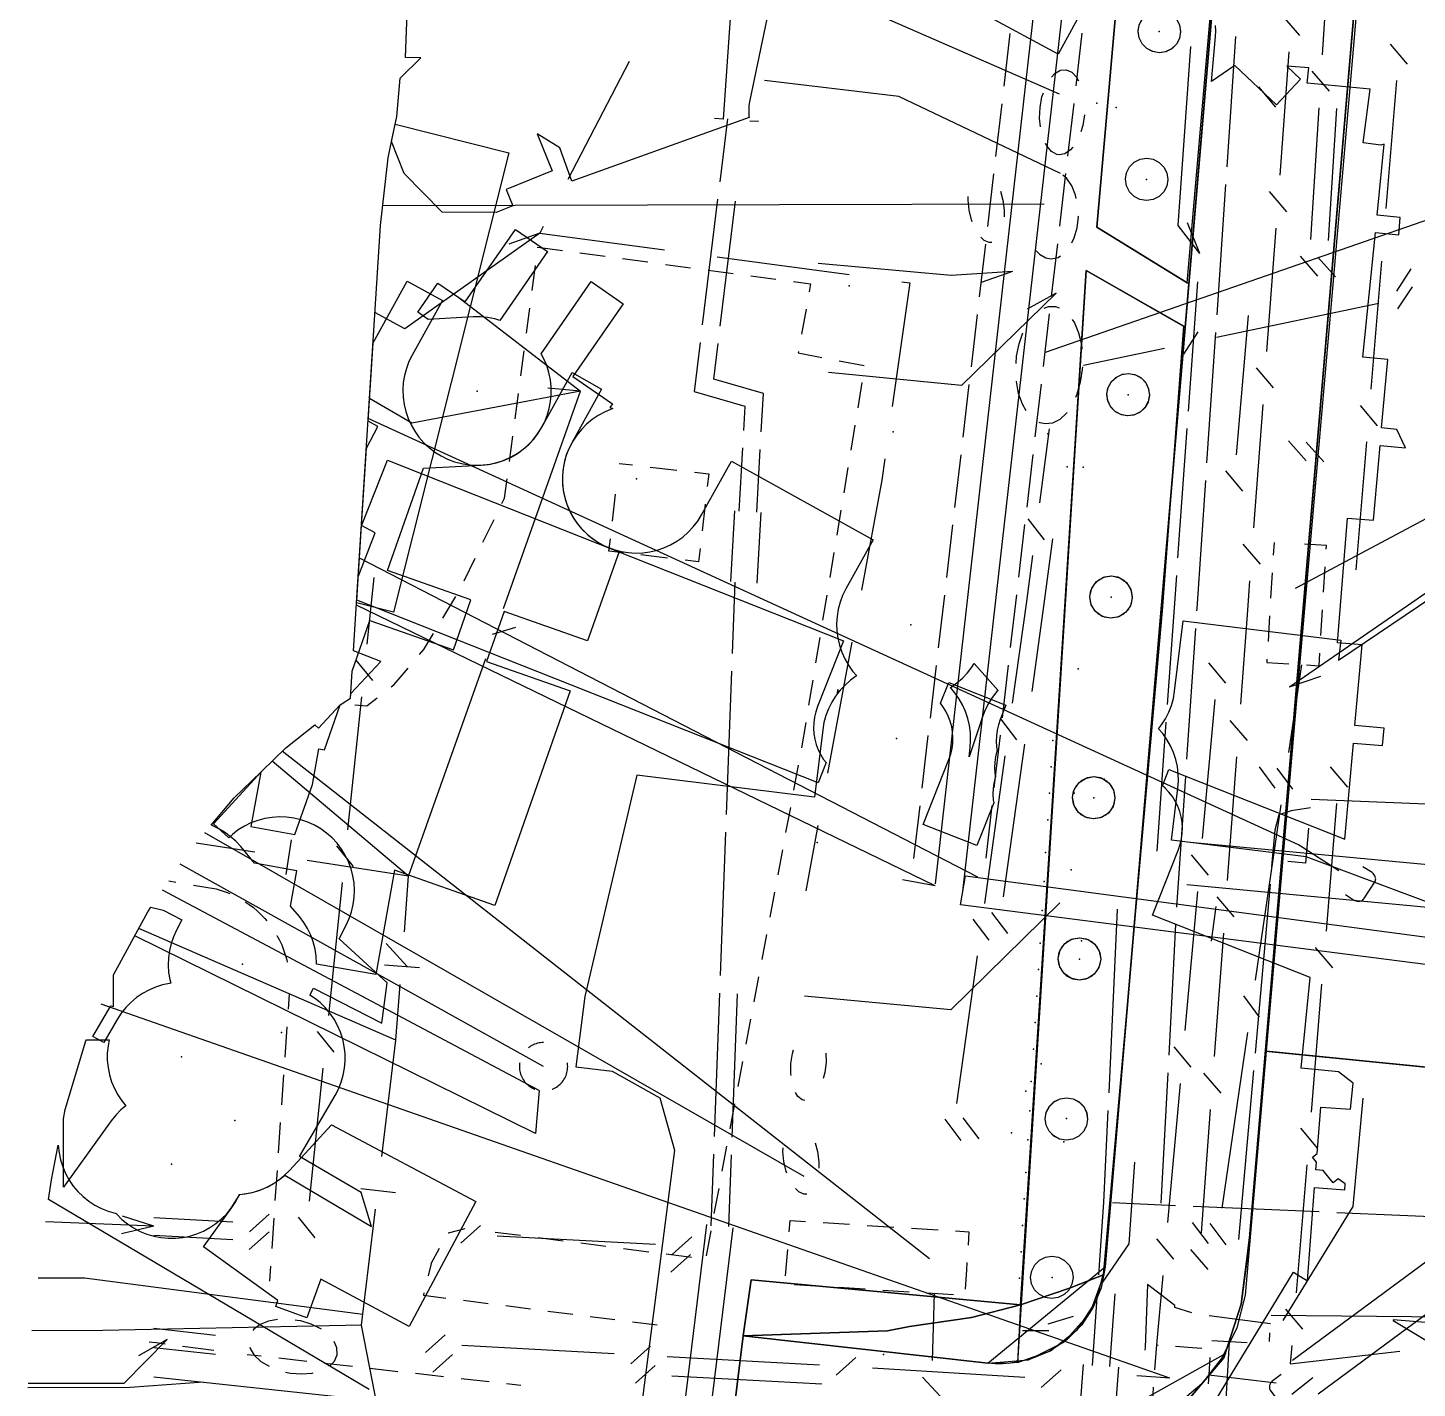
# Model space of a CAD drawing. Header units: metres. Extents: x 4550 to 4731, y 10605 to 11772.
# Drawn here: x 4593.95 to 4633.25, y 10929.02 to 10967.51 of the extents above; entities that cross this region are included whole.
import ezdxf

# ---------------------------------------------------------------- set-up
doc = ezdxf.new("R2010")
doc.units = ezdxf.units.M
for name, color, linetype in [('BOUNDARY', 7, 'Continuous'), ('BUILDING', 7, 'Continuous'), ('CURB', 7, 'Continuous'), ('ELECTR_CABLE', 7, 'Continuous'), ('ELECTR_CABLE_COMM', 7, 'Continuous'), ('GAS', 7, 'Continuous'), ('GRASS', 7, 'Continuous'), ('GROUND', 7, 'Continuous'), ('HEAT', 7, 'Continuous'), ('LAMP', 7, 'Continuous'), ('ROAD', 7, 'Continuous'), ('SEWER', 7, 'Continuous'), ('SIDEWALK_PATH', 7, 'Continuous'), ('TREE', 7, 'Continuous'), ('WATER_PIPELINE', 7, 'Continuous')]:
    doc.layers.add(name, color=color, linetype=linetype)

msp = doc.modelspace()

# ---------------------------------------------------------------- linework, layer by layer
at = {"layer": 'BOUNDARY'}
msp.add_lwpolyline([(4616.393, 10875.447), (4618.937, 10916.02), (4617.951, 10916.137), (4618.266, 10918.779), (4618.534, 10921.033), (4621.909, 10920.612), (4622.811, 10927.836), (4615.616, 10928.243), (4613.934, 10928.43), (4614.189, 10930.497), (4614.416, 10932.082), (4622.029, 10931.377), (4623.885, 10960.647), (4626.691, 10959.044), (4626.795, 10960.263), (4624.19, 10961.873), (4627.572, 11000.331), (4611.312, 11001.653), (4609.207, 11000), (4608.158, 11000.092), (4608.741, 11006.756)], dxfattribs=at)
at = {"layer": 'BUILDING'}
msp.add_lwpolyline([(4607.558, 10963.973), (4604.298, 10950.973), (4603.248, 10951.236), (4603.925, 10961.913), (4604.14, 10963.83), (4604.341, 10964.78)], close=True, dxfattribs=at)
at = {"layer": 'CURB'}
for points in [[(4626.795, 10960.263), (4630.192, 11000.112)], [(4629.668, 10946.873), (4633.923, 10996.784)], [(4608.378, 10961.283), (4608.381, 10961.303), (4609.073, 10961.21)], [(4609.568, 10961.143), (4610.281, 10961.047)], [(4610.776, 10960.98), (4611.489, 10960.884)], [(4608.217, 10960.075), (4608.312, 10960.788)], [(4611.984, 10960.817), (4612.697, 10960.721)], [(4613.192, 10960.654), (4613.905, 10960.558)], [(4614.4, 10960.491), (4615.113, 10960.395)], [(4615.608, 10960.328), (4616.094, 10960.263), (4616.054, 10960.038)], [(4608.056, 10958.867), (4608.151, 10959.579)], [(4615.964, 10959.546), (4615.836, 10958.839)], [(4624.425, 10932.452), (4626.691, 10959.044)], [(4607.895, 10957.659), (4607.99, 10958.371)], [(4615.747, 10958.347), (4615.741, 10958.312), (4616.413, 10958.182)], [(4616.904, 10958.088), (4617.609, 10957.951)], [(4617.546, 10957.471), (4617.429, 10956.762)], [(4607.734, 10956.45), (4607.829, 10957.163)], [(4617.347, 10956.268), (4617.23, 10955.559)], [(4607.573, 10955.242), (4607.668, 10955.955)], [(4610.678, 10955.186), (4611.057, 10955.142)], [(4611.554, 10955.083), (4612.313, 10954.994)], [(4617.148, 10955.066), (4617.031, 10954.357)], [(4607.361, 10954.05), (4607.435, 10954.2), (4607.507, 10954.746)], [(4612.809, 10954.935), (4613.213, 10954.888), (4613.171, 10954.533)], [(4610.486, 10953.552), (4610.575, 10954.31)], [(4613.112, 10954.036), (4613.023, 10953.278)], [(4616.949, 10953.863), (4616.832, 10953.154)], [(4606.825, 10952.955), (4607.141, 10953.601)], [(4610.789, 10952.653), (4610.386, 10952.7), (4610.428, 10953.055)], [(4612.965, 10952.781), (4612.92, 10952.402), (4612.541, 10952.447)], [(4606.289, 10951.86), (4606.605, 10952.506)], [(4612.044, 10952.505), (4611.286, 10952.594)], [(4616.75, 10952.661), (4616.633, 10951.952)], [(4605.686, 10950.802), (4606.057, 10951.418)], [(4616.551, 10951.458), (4616.434, 10950.749)], [(4605.032, 10949.775), (4605.156, 10949.921), (4605.428, 10950.373)], [(4616.352, 10950.256), (4616.235, 10949.546)], [(4604.229, 10948.862), (4604.311, 10948.926), (4604.709, 10949.394)], [(4616.153, 10949.053), (4616.036, 10948.344)], [(4603.198, 10948.355), (4603.538, 10948.321), (4603.835, 10948.553)], [(4615.954, 10947.851), (4615.836, 10947.141)], [(4629.329, 10942.887), (4629.668, 10946.873)], [(4615.745, 10946.65), (4615.612, 10945.943)], [(4615.52, 10945.452), (4615.387, 10944.745)], [(4615.295, 10944.254), (4615.162, 10943.548)], [(4597.938, 10943.371), (4598.14, 10943.337)], [(4598.633, 10943.253), (4599.274, 10943.144)], [(4599.274, 10943.144), (4599.417, 10943.103), (4599.558, 10943.055), (4599.661, 10943.014)], [(4615.07, 10943.056), (4614.937, 10942.35)], [(4628.509, 10933.271), (4629.329, 10942.887)], [(4600.102, 10942.78), (4600.211, 10942.705), (4600.329, 10942.615), (4600.443, 10942.518), (4600.55, 10942.416), (4600.652, 10942.308), (4600.711, 10942.239)], [(4600.996, 10941.829), (4600.998, 10941.825), (4601.068, 10941.694), (4601.131, 10941.559), (4601.186, 10941.421), (4601.233, 10941.28), (4601.273, 10941.137), (4601.288, 10941.069)], [(4614.844, 10941.858), (4614.712, 10941.152)], [(4614.619, 10940.66), (4614.486, 10939.954)], [(4601.34, 10940.166), (4601.311, 10939.739)], [(4614.394, 10939.462), (4614.261, 10938.756)], [(4601.277, 10939.24), (4601.219, 10938.386)], [(4614.169, 10938.265), (4614.036, 10937.558)], [(4601.184, 10937.887), (4601.126, 10937.032)], [(4613.943, 10937.067), (4613.811, 10936.36)], [(4601.092, 10936.534), (4601.034, 10935.679)], [(4613.718, 10935.869), (4613.585, 10935.162)], [(4601, 10935.18), (4600.941, 10934.326)], [(4613.493, 10934.671), (4613.36, 10933.964)], [(4600.907, 10933.827), (4600.849, 10932.973)], [(4605.843, 10933.413), (4605.846, 10933.418), (4606.321, 10933.537)], [(4607.886, 10933.336), (4607.173, 10933.428)], [(4613.268, 10933.473), (4613.135, 10932.766)], [(4609.095, 10933.181), (4608.382, 10933.272)], [(4610.304, 10933.026), (4609.591, 10933.117)], [(4628.276, 10931.394), (4628.509, 10933.271)], [(4605.356, 10932.544), (4605.598, 10932.976)], [(4611.513, 10932.871), (4610.8, 10932.962)], [(4612.722, 10932.715), (4612.009, 10932.807)], [(4600.815, 10932.474), (4600.786, 10932.047)], [(4605.356, 10932.544), (4605.273, 10932.201)], [(4621.103, 10929.726), (4624.425, 10932.452)], [(4605.156, 10931.715), (4605.141, 10931.651), (4605.775, 10931.57)], [(4606.271, 10931.507), (4606.971, 10931.418)], [(4607.467, 10931.355), (4608.167, 10931.265)], [(4608.663, 10931.202), (4609.363, 10931.113)], [(4609.859, 10931.05), (4610.559, 10930.961)], [(4611.055, 10930.898), (4611.755, 10930.808)], [(4597.385, 10930.333), (4597.581, 10930.308), (4597.83, 10930.275)], [(4614.189, 10930.497), (4621.103, 10929.726)], [(4598.326, 10930.211), (4599.216, 10930.096)], [(4600.157, 10929.975), (4600.553, 10929.93)], [(4623.852, 10927.777), (4627.847, 10930.01)], [(4601.05, 10929.875), (4601.842, 10929.785)], [(4602.339, 10929.729), (4603.132, 10929.64)], [(4603.628, 10929.584), (4604.421, 10929.495)], [(4604.917, 10929.439), (4605.71, 10929.35)], [(4606.206, 10929.294), (4606.999, 10929.205)], [(4607.495, 10929.149), (4607.892, 10929.105)]]:
    msp.add_lwpolyline(points, dxfattribs=at)
at = {"layer": 'ELECTR_CABLE'}
for points in [[(4613.626, 10964.926), (4613.836, 10967.916)], [(4628.113, 10967.262), (4627.864, 10963.572)], [(4627.101, 10961.122), (4626.491, 10961.918), (4626.852, 10966.979)], [(4610.959, 10966.559), (4609.221, 10963.215)], [(4613.626, 10964.926), (4613.376, 10964.944)], [(4613.534, 10963.154), (4613.752, 10964.93)], [(4614.623, 10964.856), (4614.374, 10964.873)], [(4627.83, 10963.074), (4627.581, 10959.385)], [(4613.038, 10959.106), (4613.473, 10962.658)], [(4613.538, 10959.072), (4613.971, 10962.606)], [(4608.529, 10961.884), (4608.433, 10961.7), (4611.963, 10961.227)], [(4627.101, 10961.122), (4626.752, 10961.989)], [(4608.433, 10961.7), (4604.613, 10958.994), (4603.769, 10959.451)], [(4608.433, 10961.7), (4607.555, 10961.384)], [(4613.45, 10961.027), (4617.185, 10960.526)], [(4618.672, 10960.327), (4618.902, 10960.296), (4618.405, 10956.795)], [(4626.783, 10956.666), (4627.043, 10960.319)], [(4614.201, 10956.12), (4614.239, 10956.795), (4612.806, 10957.209), (4612.978, 10958.609)], [(4627.547, 10958.886), (4627.297, 10955.197)], [(4614.699, 10956.082), (4614.761, 10957.165), (4613.354, 10957.571), (4613.477, 10958.576)], [(4626.486, 10952.516), (4626.747, 10956.168)], [(4614.07, 10953.834), (4614.172, 10955.621)], [(4614.57, 10953.806), (4614.671, 10955.583)], [(4618.194, 10955.31), (4618.109, 10954.71), (4617.533, 10951.6)], [(4627.264, 10954.698), (4627.019, 10951.079), (4627.014, 10951.009)], [(4613.836, 10951.841), (4613.946, 10953.841)], [(4614.584, 10951.799), (4614.694, 10953.799)], [(4626.19, 10948.365), (4626.386, 10951.102), (4626.451, 10952.017)], [(4613.884, 10949.802), (4613.96, 10951.829)], [(4626.98, 10950.51), (4626.731, 10946.821)], [(4617.261, 10950.125), (4616.575, 10946.419)], [(4613.714, 10945.247), (4613.866, 10949.302)], [(4625.894, 10944.214), (4626.155, 10947.866)], [(4626.697, 10946.322), (4626.448, 10942.633)], [(4630.253, 10945.689), (4639.096, 10945.33), (4643.143, 10945.165)], [(4630.235, 10945.44), (4629.69, 10945.351), (4629.335, 10945.241), (4629.225, 10944.804), (4629.134, 10943.782)], [(4616.302, 10944.944), (4615.959, 10943.091)], [(4613.544, 10940.692), (4613.696, 10944.747)], [(4626.826, 10944.464), (4638.974, 10943.323), (4645.371, 10942.722)], [(4626.74, 10943.266), (4638.861, 10942.128), (4645.259, 10941.528)], [(4629.09, 10943.284), (4628.666, 10938.502)], [(4624.535, 10937.377), (4624.779, 10942.572)], [(4626.417, 10942.134), (4626.223, 10938.441)], [(4613.374, 10936.137), (4613.526, 10940.192)], [(4613.874, 10936.118), (4614.026, 10940.173)], [(4626.197, 10937.942), (4626.004, 10934.249)], [(4628.622, 10938.004), (4628.198, 10933.221)], [(4629.463, 10930.934), (4631.446, 10934.159), (4631.727, 10937.223)], [(4624.389, 10934.28), (4624.511, 10936.878)], [(4613.28, 10933.609), (4613.356, 10935.637)], [(4613.78, 10933.591), (4613.856, 10935.618)], [(4624.341, 10931.994), (4625.101, 10933.102), (4625.266, 10935.414)], [(4624.243, 10932.225), (4624.389, 10934.286)], [(4624.638, 10934.268), (4626.419, 10934.191)], [(4626.918, 10934.169), (4630.48, 10934.014)], [(4630.979, 10933.992), (4634.54, 10933.837)], [(4611.477, 10918.981), (4612.521, 10928.405), (4613.158, 10933.647)], [(4612.223, 10918.899), (4613.266, 10928.319), (4613.902, 10933.553)], [(4625.621, 10931.954), (4625.553, 10930.173), (4625.547, 10930.098)], [(4626.88, 10931.151), (4626.4, 10931.303), (4626.4, 10931.359), (4625.621, 10931.954)], [(4624.063, 10929.665), (4624.208, 10931.726)], [(4624.561, 10929.629), (4624.707, 10931.691)], [(4629.124, 10931.087), (4638.065, 10931.004), (4640.929, 10930.977)], [(4629.106, 10930.837), (4627.371, 10931.063)], [(4622.084, 10930.649), (4622.834, 10930.649)], [(4627.256, 10918.373), (4627.942, 10930.332)], [(4628.441, 10930.303), (4627.443, 10930.361)], [(4629.07, 10930.338), (4629.088, 10930.587)], [(4623.018, 10919.312), (4623.813, 10929.685)], [(4624.016, 10919.236), (4624.811, 10929.609)]]:
    msp.add_lwpolyline(points, dxfattribs=at)
for points in [[(4594.955, 10936.643), (4595.007, 10936.908), (4595.595, 10938.848), (4595.607, 10938.877), (4596.252, 10938.877), (4596.218, 10938.706), (4596.198, 10938.501), (4596.198, 10938.295), (4596.218, 10938.09), (4596.258, 10937.887), (4596.318, 10937.69), (4596.397, 10937.5), (4596.494, 10937.318), (4596.608, 10937.147), (4596.719, 10937.011), (4596.581, 10936.894), (4596.437, 10936.746), (4596.309, 10936.585), (4594.955, 10934.705)], [(4606.62, 10934.298), (4604.739, 10930.767), (4602.241, 10932.099), (4601.838, 10931.006), (4600.961, 10931.328), (4601.025, 10931.501), (4598.916, 10933.018), (4599.718, 10934.132), (4599.83, 10934.305), (4599.924, 10934.488), (4599.93, 10934.502), (4600.098, 10934.518), (4600.3, 10934.557), (4600.498, 10934.615), (4600.689, 10934.693), (4600.871, 10934.789), (4601.043, 10934.903), (4601.203, 10935.033), (4601.349, 10935.178), (4602.536, 10936.473)]]:
    msp.add_lwpolyline(points, close=True, dxfattribs=at)
at = {"layer": 'ELECTR_CABLE_COMM'}
for points in [[(4623.137, 10965.628), (4609.305, 10971.674), (4604.99, 10971.847)], [(4630.577, 10966.747), (4630.801, 10970.262), (4630.815, 10970.481)], [(4622.734, 10958.335), (4651.474, 10968.308), (4659.301, 10967.619)], [(4629.434, 10967.862), (4629.924, 10967.294)], [(4632.487, 10967.05), (4632.971, 10966.478)], [(4629.624, 10966.83), (4629.364, 10963.338)], [(4622.905, 10966.115), (4623, 10966.22), (4623.148, 10966.304), (4623.16, 10966.311), (4623.324, 10966.324), (4623.48, 10966.258), (4623.618, 10966.116), (4623.675, 10966.01)], [(4630.776, 10965.717), (4630.281, 10966.28)], [(4623.165, 10963.392), (4618.588, 10965.569), (4614.79, 10966.023)], [(4622.594, 10964.71), (4622.571, 10964.949), (4622.584, 10965.259), (4622.638, 10965.56), (4622.677, 10965.675)], [(4629.254, 10965.265), (4628.771, 10965.838)], [(4632.667, 10966.017), (4632.368, 10962.399)], [(4623.838, 10965.048), (4623.792, 10964.744), (4623.739, 10964.571)], [(4630.242, 10961.516), (4630.481, 10965.25)], [(4630.742, 10961.491), (4630.981, 10965.228)], [(4623.51, 10964.131), (4623.446, 10964.053), (4623.288, 10963.947), (4623.124, 10963.918), (4623.06, 10963.929), (4622.991, 10963.966), (4622.907, 10964.011), (4622.774, 10964.166), (4622.74, 10964.235)], [(4623.609, 10962.677), (4623.589, 10962.772), (4623.482, 10963.035), (4623.338, 10963.246), (4623.228, 10963.339)], [(4629.808, 10951.652), (4651.353, 10963.144), (4665.16, 10961.855)], [(4622.703, 10962.518), (4603.988, 10962.472)], [(4620.667, 10962.021), (4620.646, 10962.075), (4620.58, 10962.35), (4620.551, 10962.634), (4620.555, 10962.74)], [(4621.462, 10962.884), (4621.533, 10962.631), (4621.572, 10962.348), (4621.572, 10962.164)], [(4629.064, 10962.874), (4629.553, 10962.307)], [(4623.485, 10961.43), (4623.552, 10961.563), (4623.632, 10961.85), (4623.667, 10962.16), (4623.665, 10962.182)], [(4629.253, 10961.843), (4628.993, 10958.35)], [(4621.224, 10961.433), (4621.148, 10961.433), (4621.005, 10961.494), (4620.909, 10961.588)], [(4622.47, 10961.201), (4622.564, 10961.101), (4622.748, 10961), (4622.791, 10960.993)], [(4622.791, 10960.993), (4622.9, 10960.975), (4623.092, 10961.015), (4623.162, 10961.06)], [(4630.442, 10960.487), (4629.947, 10961.049)], [(4630.942, 10960.461), (4630.446, 10961.024)], [(4621.801, 10960.611), (4620.074, 10960.499), (4616.308, 10960.84)], [(4621.801, 10960.611), (4620.919, 10960.303)], [(4632.244, 10960.904), (4631.944, 10957.285)], [(4633.074, 10960.686), (4632.665, 10960.058)], [(4633.107, 10960.182), (4632.698, 10959.554)], [(4623.043, 10959.998), (4620.365, 10957.387), (4616.601, 10957.759)], [(4623.043, 10959.998), (4622.224, 10959.549)], [(4622.696, 10959.579), (4622.819, 10959.626), (4623.025, 10959.624), (4623.125, 10959.583)], [(4632.169, 10959.714), (4627.577, 10958.747)], [(4628.142, 10955.432), (4628.481, 10959.371)], [(4623.49, 10959.258), (4623.555, 10959.163), (4623.673, 10958.882), (4623.752, 10958.557), (4623.766, 10958.419)], [(4621.905, 10958.013), (4621.92, 10958.221), (4621.989, 10958.573), (4622.094, 10958.881)], [(4627.047, 10958.906), (4626.638, 10958.278)], [(4626.109, 10958.438), (4623.813, 10957.954)], [(4623.78, 10957.92), (4623.778, 10957.84), (4623.723, 10957.482), (4623.627, 10957.147), (4623.585, 10957.054)], [(4628.693, 10957.886), (4629.182, 10957.319)], [(4622.192, 10956.675), (4622.083, 10956.863), (4621.978, 10957.161), (4621.914, 10957.498), (4621.913, 10957.514)], [(4623.337, 10956.622), (4623.328, 10956.608), (4623.139, 10956.43), (4622.937, 10956.326), (4622.73, 10956.3), (4622.587, 10956.329), (4622.557, 10956.346)], [(4628.882, 10956.855), (4628.622, 10953.363)], [(4631.64, 10956.824), (4632.125, 10956.252)], [(4622.576, 10954.067), (4622.851, 10956.159)], [(4630.108, 10955.256), (4629.613, 10955.819)], [(4630.607, 10955.227), (4630.112, 10955.79)], [(4631.82, 10955.791), (4631.521, 10952.172)], [(4628.319, 10954.398), (4627.836, 10954.971)], [(4629.643, 10948.86), (4634.772, 10952.4), (4638.908, 10954.5)], [(4622.706, 10953.026), (4622.25, 10953.621)], [(4622.358, 10948.728), (4622.704, 10951.211), (4622.946, 10953.052)], [(4628.322, 10952.898), (4628.812, 10952.331)], [(4629.202, 10952.951), (4629.18, 10952.59)], [(4630.677, 10952.761), (4630.683, 10952.862), (4630.062, 10952.899)], [(4621.807, 10948.401), (4622.208, 10951.278), (4622.38, 10952.58)], [(4603.55, 10950.075), (4603.744, 10951.956)], [(4629.15, 10952.091), (4629.107, 10951.369)], [(4630.604, 10951.54), (4630.647, 10952.262)], [(4628.511, 10951.867), (4628.449, 10951.028), (4628.252, 10948.375)], [(4629.077, 10950.87), (4629.033, 10950.148)], [(4630.53, 10950.319), (4630.574, 10951.041)], [(4603.709, 10949.038), (4603.236, 10949.62)], [(4627.842, 10948.964), (4627.362, 10949.54)], [(4629.003, 10949.649), (4628.997, 10949.548), (4629.619, 10949.511)], [(4630.118, 10949.481), (4630.479, 10949.459), (4630.5, 10949.82)], [(4629.624, 10947.008), (4629.988, 10949.489)], [(4629.643, 10948.86), (4630.526, 10949.166)], [(4603.005, 10944.82), (4603.395, 10948.583)], [(4627.179, 10944.568), (4627.535, 10948.505)], [(4621.93, 10947.359), (4621.478, 10947.957)], [(4627.952, 10947.911), (4628.441, 10947.343)], [(4621.548, 10942.921), (4622.151, 10947.242)], [(4619.459, 10932.679), (4601.149, 10947.039)], [(4621.018, 10942.737), (4621.6, 10946.915)], [(4628.141, 10946.879), (4627.881, 10943.387)], [(4629.238, 10945.996), (4628.791, 10946.597)], [(4629.739, 10945.965), (4629.291, 10946.566)], [(4630.793, 10946.598), (4631.278, 10946.026)], [(4628.678, 10940.562), (4629.406, 10945.524)], [(4630.974, 10945.564), (4630.674, 10941.946)], [(4615.91, 10935.008), (4598.959, 10944.736)], [(4603.164, 10943.783), (4602.692, 10944.365)], [(4627.351, 10943.533), (4626.871, 10944.108)], [(4602.461, 10939.566), (4602.851, 10943.328)], [(4626.688, 10939.136), (4627.044, 10943.074)], [(4627.581, 10942.923), (4628.07, 10942.355)], [(4621.67, 10941.879), (4621.219, 10942.477)], [(4621.14, 10941.695), (4620.688, 10942.293)], [(4627.77, 10941.891), (4627.51, 10938.399)], [(4630.37, 10941.484), (4630.854, 10940.913)], [(4620.228, 10937.073), (4620.81, 10941.251)], [(4628.792, 10939.519), (4628.345, 10940.12)], [(4630.55, 10940.451), (4630.251, 10936.833)], [(4626.254, 10929.306), (4596.028, 10939.884)], [(4602.62, 10938.529), (4602.147, 10939.11)], [(4627.731, 10934.116), (4628.46, 10939.078)], [(4615.539, 10937.867), (4615.532, 10937.925), (4615.538, 10938.208), (4615.582, 10938.49), (4615.612, 10938.591)], [(4626.861, 10938.102), (4626.38, 10938.677)], [(4616.526, 10938.502), (4616.531, 10938.24), (4616.497, 10937.955), (4616.451, 10937.777)], [(4601.917, 10934.311), (4602.306, 10938.074)], [(4627.21, 10937.935), (4627.699, 10937.367)], [(4615.93, 10937.157), (4615.856, 10937.177), (4615.733, 10937.272), (4615.664, 10937.387)], [(4626.197, 10933.705), (4626.553, 10937.642)], [(4620.35, 10936.031), (4619.898, 10936.629)], [(4620.861, 10936.071), (4620.409, 10936.669)], [(4627.399, 10936.903), (4627.14, 10933.411)], [(4629.947, 10936.371), (4630.431, 10935.799)], [(4615.425, 10935.1), (4615.404, 10935.154), (4615.338, 10935.43), (4615.309, 10935.714), (4615.313, 10935.819)], [(4616.22, 10935.964), (4616.291, 10935.711), (4616.33, 10935.427), (4616.33, 10935.244)], [(4630.127, 10935.338), (4629.827, 10931.72)], [(4615.983, 10934.512), (4615.906, 10934.512), (4615.763, 10934.573), (4615.667, 10934.668)], [(4597.512, 10933.599), (4596.623, 10933.886)], [(4597.512, 10933.849), (4599.752, 10933.73)], [(4600.222, 10933.439), (4600.779, 10933.94)], [(4602.076, 10933.274), (4601.603, 10933.856)], [(4597.512, 10933.599), (4594.447, 10933.725)], [(4597.512, 10933.599), (4596.603, 10933.386)], [(4600.215, 10932.939), (4600.773, 10933.44)], [(4606.199, 10933.12), (4606.756, 10933.621)], [(4615.488, 10933.442), (4615.515, 10933.763), (4615.945, 10933.736)], [(4616.444, 10933.705), (4617.195, 10933.658)], [(4617.694, 10933.626), (4618.446, 10933.579)], [(4618.945, 10933.547), (4619.697, 10933.5)], [(4620.196, 10933.469), (4620.572, 10933.445)], [(4620.572, 10933.445), (4620.548, 10933.069)], [(4627.346, 10933.108), (4626.898, 10933.71)], [(4627.846, 10933.073), (4627.398, 10933.674)], [(4597.513, 10933.349), (4599.745, 10933.229)], [(4607.226, 10933.331), (4611.706, 10933.092)], [(4612.176, 10932.801), (4612.733, 10933.302)], [(4626.37, 10932.67), (4625.89, 10933.246)], [(4612.142, 10932.302), (4612.699, 10932.803)], [(4615.386, 10932.193), (4615.447, 10932.944)], [(4626.84, 10932.947), (4627.329, 10932.379)], [(4620.517, 10932.57), (4620.504, 10932.364), (4620.469, 10931.818)], [(4616.385, 10931.897), (4615.633, 10931.944)], [(4617.636, 10931.818), (4616.884, 10931.865)], [(4625.884, 10930.242), (4626.062, 10932.211)], [(4618.886, 10931.739), (4618.135, 10931.787)], [(4620.137, 10931.661), (4619.844, 10931.679), (4619.385, 10931.708)], [(4619.537, 10929.804), (4619.594, 10931.695)], [(4629.523, 10931.258), (4630.008, 10930.686)], [(4597.516, 10930.712), (4599.256, 10930.522)], [(4601.017, 10930.963), (4600.762, 10930.918), (4600.522, 10930.822), (4600.341, 10930.688), (4600.314, 10930.649)], [(4602.255, 10930.686), (4602.237, 10930.699), (4601.969, 10930.831), (4601.668, 10930.923), (4601.567, 10930.938), (4601.515, 10930.945)], [(4622.81, 10930.838), (4623.527, 10931.057)], [(4597.891, 10930.4), (4596.661, 10929.153), (4593.957, 10929.149)], [(4597.891, 10930.4), (4597.081, 10929.934)], [(4602.7, 10929.966), (4602.695, 10930.157), (4602.615, 10930.344)], [(4605.201, 10930.026), (4605.759, 10930.526)], [(4597.517, 10930.169), (4599.256, 10929.979)], [(4600.227, 10930.183), (4600.236, 10930.143), (4600.355, 10929.953), (4600.543, 10929.777), (4600.772, 10929.638)], [(4602.484, 10929.644), (4602.623, 10929.784), (4602.699, 10929.96), (4602.7, 10929.966)], [(4605.404, 10929.474), (4605.962, 10929.974)], [(4606.229, 10930.235), (4610.538, 10930)], [(4611.008, 10929.709), (4611.566, 10930.209)], [(4612.036, 10929.918), (4616.346, 10929.683)], [(4616.814, 10929.391), (4617.375, 10929.888)], [(4625.833, 10929.542), (4625.884, 10930.242), (4625.921, 10930.24)], [(4626.42, 10930.204), (4626.899, 10930.169), (4627.158, 10930.15)], [(4629.703, 10930.225), (4629.661, 10929.712), (4632.757, 10930.069)], [(4611.142, 10929.161), (4611.7, 10929.661)], [(4617.843, 10929.594), (4622.151, 10929.332)], [(4622.619, 10929.038), (4623.18, 10929.535)], [(4627.389, 10929.883), (4627.354, 10929.398), (4627.335, 10929.145)], [(4601.243, 10929.476), (4601.384, 10929.444), (4601.698, 10929.42), (4601.996, 10929.446), (4602.026, 10929.454)], [(4612.17, 10929.37), (4616.41, 10929.139)], [(4619.772, 10928.781), (4619.258, 10929.327)], [(4626.254, 10929.306), (4625.322, 10929.367)], [(4627.354, 10929.398), (4629.26, 10929.173)], [(4629.71, 10928.853), (4630.299, 10929.317)], [(4625.744, 10928.306), (4625.782, 10928.84), (4625.797, 10929.043)]]:
    msp.add_lwpolyline(points, dxfattribs=at)
at = {"layer": 'GAS'}
for points in [[(4615.418, 10970.481), (4614.374, 10965.466), (4614.35, 10965.311), (4614.341, 10965.154), (4614.347, 10964.998), (4614.351, 10964.97), (4609.337, 10963.174), (4608.999, 10964.115), (4608.355, 10964.509), (4608.779, 10963.459), (4607.479, 10962.934), (4607.666, 10962.469), (4607.202, 10962.282), (4605.671, 10962.298), (4604.6, 10963.392), (4604.238, 10964.293), (4604.387, 10964.999), (4604.482, 10966.085), (4605.065, 10966.656), (4604.63, 10966.673), (4604.71, 10968.676)], [(4623.79, 10968.042), (4623.099, 10966.76), (4621.065, 10967.857)], [(4617.039, 10911.383), (4629.751, 10932.299), (4630.148, 10932.058), (4630.351, 10934.697), (4631.202, 10934.632), (4631.214, 10934.798), (4631.02, 10934.939), (4630.876, 10934.825), (4630.593, 10935.18), (4630.389, 10935.195), (4630.406, 10935.415), (4630.294, 10935.556), (4630.425, 10935.659), (4630.526, 10936.974), (4631.368, 10936.909), (4631.44, 10937.653), (4631.024, 10937.974), (4629.974, 10938.076), (4630.223, 10940.635), (4625.762, 10942.402), (4626.498, 10944.261), (4626.549, 10944.41), (4626.585, 10944.563), (4626.605, 10944.718), (4626.61, 10944.875), (4626.6, 10945.032), (4626.575, 10945.187), (4626.534, 10945.339), (4626.479, 10945.486), (4626.41, 10945.627), (4626.327, 10945.76), (4626.231, 10945.885), (4626.124, 10945.999), (4626.048, 10946.066), (4626.228, 10946.52), (4631.203, 10944.55), (4631.448, 10947.273), (4632.275, 10947.199), (4632.299, 10947.498), (4632.315, 10947.698), (4631.492, 10947.771), (4631.697, 10950.054), (4631.001, 10950.109), (4631.281, 10953.635), (4632.013, 10953.577), (4632.203, 10955.692), (4632.922, 10955.627), (4632.675, 10956.149), (4632.247, 10956.187), (4632.418, 10958.124), (4631.715, 10958.195), (4632.07, 10961.715), (4632.729, 10961.648), (4632.773, 10962.147), (4632.121, 10962.213), (4632.323, 10964.217), (4632.223, 10964.19), (4631.727, 10964.255), (4631.925, 10965.772), (4630.142, 10965.942), (4630.183, 10966.373), (4629.563, 10966.427), (4629.956, 10966.055), (4629.268, 10965.329), (4628.096, 10966.44), (4627.431, 10965.993), (4627.547, 10967.26), (4627.554, 10967.417), (4627.545, 10967.574)], [(4634.066, 10930.834), (4632.57, 10930.949), (4632.569, 10930.933), (4633.497, 10930.376)]]:
    msp.add_lwpolyline(points, dxfattribs=at)
for points in [[(4603.253, 10951.318), (4603.386, 10953.416), (4604.123, 10955.276), (4617.027, 10950.164), (4616.291, 10948.305), (4616.24, 10948.156), (4616.204, 10948.003), (4616.184, 10947.848), (4616.178, 10947.691), (4616.189, 10947.534), (4616.214, 10947.379), (4616.255, 10947.228), (4616.31, 10947.081), (4616.379, 10946.94), (4616.462, 10946.806), (4616.529, 10946.718), (4616.304, 10946.148)], [(4619.279, 10944.97), (4620.008, 10946.81), (4620.058, 10946.959), (4620.094, 10947.112), (4620.115, 10947.267), (4620.12, 10947.424), (4620.11, 10947.581), (4620.084, 10947.736), (4620.044, 10947.888), (4619.989, 10948.035), (4619.919, 10948.176), (4619.837, 10948.309), (4619.769, 10948.397), (4620.002, 10948.986), (4621.618, 10948.346), (4621.457, 10947.938), (4621.406, 10947.789), (4621.37, 10947.636), (4621.35, 10947.481), (4621.344, 10947.324), (4621.355, 10947.167), (4621.37, 10947.07), (4621.36, 10947.04), (4621.324, 10946.887), (4621.304, 10946.732), (4621.298, 10946.575), (4621.309, 10946.418), (4621.324, 10946.324), (4621.313, 10946.292), (4621.277, 10946.139), (4621.257, 10945.984), (4621.251, 10945.827), (4621.262, 10945.67), (4621.275, 10945.585), (4620.794, 10944.37)]]:
    msp.add_lwpolyline(points, close=True, dxfattribs=at)
at = {"layer": 'GRASS'}
for points in [[(4630.193, 11000.112), (4627.572, 11000.331), (4624.19, 10961.873), (4626.748, 10960.292)], [(4627.572, 11000.331), (4630.192, 11000.112), (4626.795, 10960.263), (4624.19, 10961.873)], [(4626.559, 10967.398), (4626.526, 10967.211), (4626.44, 10967.047), (4626.307, 10966.917), (4626.137, 10966.833), (4625.949, 10966.806), (4625.766, 10966.838), (4625.602, 10966.923), (4625.469, 10967.059), (4625.385, 10967.23), (4625.359, 10967.413), (4625.39, 10967.596), (4625.478, 10967.765), (4625.614, 10967.897), (4625.78, 10967.979), (4625.964, 10968.006), (4626.151, 10967.974), (4626.319, 10967.885), (4626.448, 10967.752), (4626.531, 10967.586)], [(4626.559, 10967.402), (4626.527, 10967.215), (4626.442, 10967.05), (4626.31, 10966.919), (4626.141, 10966.834), (4625.953, 10966.806), (4625.77, 10966.836), (4625.605, 10966.921), (4625.471, 10967.056), (4625.386, 10967.226), (4625.359, 10967.41), (4625.388, 10967.593), (4625.476, 10967.761), (4625.611, 10967.895), (4625.777, 10967.978), (4625.96, 10968.006), (4626.148, 10967.975), (4626.316, 10967.888), (4626.446, 10967.755), (4626.53, 10967.59)], [(4626.198, 10963.218), (4626.167, 10963.03), (4626.081, 10962.866), (4625.949, 10962.735), (4625.78, 10962.649), (4625.592, 10962.621), (4625.409, 10962.652), (4625.244, 10962.737), (4625.11, 10962.872), (4625.025, 10963.042), (4624.998, 10963.225), (4625.028, 10963.408), (4625.115, 10963.577), (4625.25, 10963.71), (4625.416, 10963.793), (4625.6, 10963.821), (4625.787, 10963.791), (4625.955, 10963.703), (4626.086, 10963.571), (4626.169, 10963.405)], [(4623.885, 10960.647), (4621.942, 10929.749), (4622.882, 10930.078), (4623.645, 10930.678), (4624.177, 10931.49), (4624.425, 10932.454), (4626.691, 10959.044)], [(4626.65, 10959.067), (4623.885, 10960.647), (4622.029, 10931.377), (4623.42, 10931.845), (4624.377, 10932.229), (4626.044, 10951.013)], [(4625.676, 10957.126), (4625.645, 10956.938), (4625.56, 10956.774), (4625.428, 10956.643), (4625.258, 10956.558), (4625.07, 10956.529), (4624.887, 10956.56), (4624.722, 10956.645), (4624.589, 10956.78), (4624.504, 10956.95), (4624.476, 10957.133), (4624.506, 10957.316), (4624.593, 10957.485), (4624.728, 10957.618), (4624.895, 10957.701), (4625.078, 10957.729), (4625.265, 10957.699), (4625.434, 10957.611), (4625.564, 10957.479), (4625.647, 10957.313)], [(4625.676, 10957.107), (4625.639, 10956.921), (4625.548, 10956.759), (4625.412, 10956.632), (4625.24, 10956.552), (4625.052, 10956.53), (4624.87, 10956.566), (4624.707, 10956.656), (4624.578, 10956.795), (4624.498, 10956.968), (4624.477, 10957.152), (4624.512, 10957.334), (4624.605, 10957.5), (4624.744, 10957.629), (4624.913, 10957.707), (4625.097, 10957.729), (4625.283, 10957.693), (4625.449, 10957.6), (4625.575, 10957.464), (4625.653, 10957.295)], [(4625.193, 10951.398), (4625.162, 10951.211), (4625.077, 10951.046), (4624.945, 10950.916), (4624.775, 10950.83), (4624.587, 10950.802), (4624.404, 10950.833), (4624.24, 10950.918), (4624.106, 10951.053), (4624.021, 10951.222), (4623.993, 10951.406), (4624.023, 10951.589), (4624.11, 10951.758), (4624.246, 10951.891), (4624.412, 10951.974), (4624.595, 10952.002), (4624.782, 10951.972), (4624.951, 10951.884), (4625.081, 10951.752), (4625.165, 10951.586)], [(4625.193, 10951.383), (4625.139, 10951.151), (4625.004, 10950.965), (4624.81, 10950.842), (4624.575, 10950.802), (4624.343, 10950.857), (4624.156, 10950.991), (4624.034, 10951.186), (4623.994, 10951.421), (4624.048, 10951.653), (4624.183, 10951.84), (4624.377, 10951.962), (4624.612, 10952.002), (4624.844, 10951.947), (4625.031, 10951.813), (4625.153, 10951.618)], [(4624.704, 10945.721), (4624.672, 10945.533), (4624.587, 10945.369), (4624.455, 10945.238), (4624.285, 10945.153), (4624.098, 10945.125), (4623.915, 10945.155), (4623.75, 10945.24), (4623.616, 10945.375), (4623.531, 10945.545), (4623.504, 10945.728), (4623.533, 10945.911), (4623.62, 10946.08), (4623.756, 10946.213), (4623.922, 10946.296), (4624.105, 10946.325), (4624.293, 10946.294), (4624.461, 10946.206), (4624.591, 10946.074), (4624.675, 10945.908)], [(4624.703, 10945.709), (4624.65, 10945.477), (4624.517, 10945.29), (4624.323, 10945.166), (4624.088, 10945.125), (4623.856, 10945.178), (4623.669, 10945.311), (4623.545, 10945.505), (4623.504, 10945.74), (4623.557, 10945.972), (4623.69, 10946.159), (4623.884, 10946.283), (4624.119, 10946.324), (4624.351, 10946.271), (4624.538, 10946.138), (4624.662, 10945.944)], [(4624.3, 10941.154), (4624.248, 10940.921), (4624.116, 10940.733), (4623.923, 10940.608), (4623.688, 10940.565), (4623.456, 10940.617), (4623.267, 10940.749), (4623.143, 10940.942), (4623.1, 10941.176), (4623.151, 10941.409), (4623.283, 10941.597), (4623.477, 10941.722), (4623.711, 10941.765), (4623.944, 10941.713), (4624.132, 10941.581), (4624.257, 10941.388)], [(4624.3, 10941.161), (4624.268, 10940.974), (4624.183, 10940.809), (4624.051, 10940.679), (4623.881, 10940.593), (4623.694, 10940.565), (4623.511, 10940.595), (4623.346, 10940.68), (4623.212, 10940.815), (4623.127, 10940.985), (4623.1, 10941.169), (4623.129, 10941.352), (4623.216, 10941.521), (4623.352, 10941.654), (4623.518, 10941.737), (4623.701, 10941.765), (4623.889, 10941.734), (4624.057, 10941.647), (4624.187, 10941.514), (4624.271, 10941.349)], [(4623.93, 10936.629), (4623.898, 10936.442), (4623.811, 10936.277), (4623.679, 10936.148), (4623.509, 10936.063), (4623.321, 10936.036), (4623.138, 10936.068), (4622.973, 10936.154), (4622.841, 10936.29), (4622.757, 10936.46), (4622.73, 10936.644), (4622.761, 10936.827), (4622.849, 10936.995), (4622.986, 10937.127), (4623.152, 10937.209), (4623.336, 10937.236), (4623.523, 10937.204), (4623.691, 10937.116), (4623.82, 10936.983), (4623.903, 10936.817)], [(4623.93, 10936.632), (4623.899, 10936.445), (4623.814, 10936.281), (4623.682, 10936.15), (4623.512, 10936.064), (4623.324, 10936.036), (4623.141, 10936.067), (4622.976, 10936.152), (4622.843, 10936.287), (4622.758, 10936.457), (4622.73, 10936.64), (4622.76, 10936.823), (4622.847, 10936.992), (4622.983, 10937.125), (4623.149, 10937.208), (4623.332, 10937.236), (4623.519, 10937.206), (4623.688, 10937.118), (4623.818, 10936.986), (4623.902, 10936.82)], [(4623.518, 10932.148), (4623.487, 10931.961), (4623.401, 10931.796), (4623.27, 10931.666), (4623.1, 10931.58), (4622.912, 10931.552), (4622.729, 10931.583), (4622.564, 10931.668), (4622.431, 10931.802), (4622.346, 10931.972), (4622.318, 10932.156), (4622.348, 10932.339), (4622.435, 10932.508), (4622.57, 10932.641), (4622.736, 10932.724), (4622.92, 10932.752), (4623.107, 10932.722), (4623.276, 10932.634), (4623.406, 10932.502), (4623.489, 10932.336)], [(4622.029, 10931.377), (4621.942, 10929.749), (4621.733, 10929.722), (4621.523, 10929.708), (4621.313, 10929.71), (4621.103, 10929.726), (4614.189, 10930.497), (4614.416, 10932.082)], [(4624.399, 10932.237), (4623.42, 10931.845), (4622.029, 10931.377), (4620.641, 10931.021), (4618.893, 10930.76), (4618.269, 10930.64), (4614.19, 10930.504), (4621.103, 10929.726), (4622.255, 10929.82), (4623.254, 10930.321), (4624.002, 10931.152)], [(4614.416, 10932.082), (4614.19, 10930.504), (4618.269, 10930.64), (4618.893, 10930.76), (4620.641, 10931.021), (4622.029, 10931.377)]]:
    msp.add_lwpolyline(points, close=True, dxfattribs=at)
at = {"layer": 'GROUND'}
for points in [[(4624.19, 10961.873), (4627.572, 11000.331), (4630.192, 11000.112), (4626.795, 10960.263)], [(4614.416, 10932.082), (4622.029, 10931.377), (4623.885, 10960.647), (4626.691, 10959.044), (4624.425, 10932.452), (4624.314, 10931.862), (4624.091, 10931.31), (4623.763, 10930.814), (4623.339, 10930.388), (4622.839, 10930.055), (4622.288, 10929.831), (4621.704, 10929.719), (4621.103, 10929.726), (4614.189, 10930.497)]]:
    msp.add_lwpolyline(points, close=True, dxfattribs=at)
at = {"layer": 'HEAT'}
for points in [[(4603.608, 10928.981), (4594.538, 10934.36), (4594.618, 10934.918), (4594.809, 10935.893), (4594.809, 10935.882), (4594.832, 10935.677), (4594.874, 10935.476), (4594.937, 10935.279), (4595.018, 10935.09), (4595.117, 10934.909), (4595.234, 10934.739), (4595.367, 10934.582), (4595.514, 10934.438), (4595.675, 10934.309), (4595.848, 10934.197), (4596.031, 10934.102), (4596.222, 10934.025), (4596.42, 10933.968), (4596.445, 10933.963), (4596.464, 10933.941), (4596.61, 10933.796), (4596.77, 10933.666), (4596.942, 10933.552), (4597.124, 10933.456), (4597.315, 10933.378), (4597.512, 10933.319), (4597.715, 10933.28), (4597.92, 10933.261), (4598.126, 10933.262), (4598.331, 10933.283), (4598.533, 10933.324), (4598.73, 10933.385), (4598.92, 10933.464), (4599.101, 10933.562), (4599.272, 10933.678), (4599.431, 10933.809), (4599.576, 10933.955), (4599.706, 10934.115), (4599.819, 10934.287), (4599.947, 10934.502), (4600.135, 10934.523), (4600.337, 10934.566), (4600.533, 10934.628), (4600.723, 10934.709), (4600.903, 10934.809), (4601.073, 10934.925), (4601.218, 10935.048), (4603.671, 10933.593), (4603.38, 10934.554), (4601.634, 10935.571), (4602.641, 10937.299), (4602.736, 10937.482), (4602.812, 10937.673), (4602.869, 10937.871), (4602.907, 10938.074), (4602.925, 10938.279), (4602.922, 10938.485), (4602.9, 10938.69), (4602.857, 10938.892), (4602.795, 10939.088), (4602.713, 10939.277), (4602.614, 10939.458), (4602.497, 10939.628), (4602.365, 10939.786), (4602.217, 10939.929), (4602.056, 10940.058), (4601.931, 10940.14), (4602.035, 10940.341), (4603.962, 10939.343), (4604.113, 10940.492), (4602.757, 10941.734), (4602.955, 10942.117), (4603.041, 10942.304), (4603.108, 10942.499), (4603.155, 10942.7), (4603.183, 10942.904), (4603.19, 10943.11), (4603.177, 10943.316), (4603.145, 10943.519), (4603.092, 10943.718), (4603.02, 10943.911), (4602.93, 10944.097), (4602.821, 10944.272), (4602.696, 10944.436), (4602.556, 10944.587), (4602.402, 10944.723), (4602.235, 10944.844), (4602.056, 10944.948), (4601.869, 10945.033), (4601.674, 10945.1), (4601.474, 10945.148), (4601.269, 10945.175), (4601.063, 10945.183), (4600.858, 10945.17), (4600.654, 10945.137), (4600.455, 10945.085), (4600.262, 10945.013), (4600.077, 10944.922), (4599.901, 10944.814), (4599.737, 10944.689), (4599.635, 10944.593), (4599.203, 10944.989), (4600.556, 10946.466), (4601.246, 10947.135), (4602.072, 10947.786), (4602.171, 10947.695), (4602.774, 10948.341), (4602.838, 10948.391), (4603.077, 10948.543), (4603.086, 10948.674), (4603.936, 10949.584), (4603.162, 10949.88), (4603.295, 10951.971), (4603.772, 10953.219), (4603.387, 10953.424), (4603.526, 10955.617), (4603.852, 10956.229), (4603.574, 10956.383), (4603.715, 10958.593), (4604.685, 10960.342), (4605.677, 10959.791), (4604.822, 10958.252), (4604.731, 10958.067), (4604.659, 10957.874), (4604.605, 10957.675), (4604.572, 10957.471), (4604.558, 10957.266), (4604.565, 10957.06), (4604.592, 10956.855), (4604.639, 10956.655), (4604.706, 10956.46), (4604.791, 10956.272), (4604.894, 10956.094), (4605.014, 10955.926), (4605.15, 10955.771), (4605.3, 10955.631), (4605.464, 10955.505), (4605.639, 10955.396), (4605.824, 10955.305), (4606.017, 10955.233), (4606.216, 10955.18), (4606.419, 10955.146), (4606.625, 10955.133), (4606.831, 10955.14), (4607.035, 10955.167), (4607.236, 10955.214), (4607.431, 10955.28), (4607.619, 10955.365), (4607.797, 10955.468), (4607.965, 10955.588), (4608.119, 10955.724), (4608.26, 10955.875), (4608.386, 10956.038), (4608.494, 10956.213), (4609.349, 10957.753), (4610.182, 10957.29), (4609.336, 10955.766), (4609.245, 10955.581), (4609.173, 10955.388), (4609.119, 10955.189), (4609.086, 10954.985), (4609.072, 10954.78), (4609.079, 10954.574), (4609.106, 10954.369), (4609.153, 10954.169), (4609.22, 10953.974), (4609.305, 10953.786), (4609.408, 10953.608), (4609.528, 10953.44), (4609.664, 10953.285), (4609.814, 10953.145), (4609.978, 10953.019), (4610.153, 10952.91), (4610.338, 10952.819), (4610.531, 10952.747), (4610.73, 10952.694), (4610.933, 10952.66), (4611.139, 10952.647), (4611.345, 10952.654), (4611.549, 10952.681), (4611.75, 10952.728), (4611.945, 10952.794), (4612.133, 10952.879), (4612.311, 10952.982), (4612.479, 10953.102), (4612.633, 10953.238), (4612.774, 10953.389), (4612.9, 10953.552), (4613.008, 10953.727), (4613.855, 10955.252), (4617.863, 10953.027), (4617.091, 10951.636), (4617, 10951.451), (4616.928, 10951.258), (4616.874, 10951.059), (4616.841, 10950.855), (4616.827, 10950.65), (4616.834, 10950.444), (4616.861, 10950.239), (4616.908, 10950.039), (4616.975, 10949.844), (4617.06, 10949.656), (4617.163, 10949.478), (4617.283, 10949.31), (4617.401, 10949.176), (4617.39, 10949.17), (4617.222, 10949.05), (4617.067, 10948.915), (4616.925, 10948.766), (4616.854, 10948.674), (4616.867, 10948.783), (4616.854, 10948.673), (4616.799, 10948.603), (4616.689, 10948.428), (4616.597, 10948.244), (4616.524, 10948.051), (4616.47, 10947.852), (4616.435, 10947.649), (4616.207, 10945.74), (4611.176, 10946.368), (4609.71, 10940.101), (4609.448, 10938.111), (4610.483, 10937.993), (4611.83, 10937.238), (4612.239, 10935.75), (4611.23, 10927.932)], [(4642.421, 10939.449), (4630.11, 10944.054), (4626.303, 10944.52), (4626.484, 10945.993), (4626.499, 10946.199), (4626.493, 10946.405), (4626.468, 10946.609), (4626.423, 10946.81), (4626.358, 10947.006), (4626.274, 10947.194), (4626.172, 10947.374), (4626.054, 10947.542), (4625.937, 10947.677), (4626.023, 10947.788), (4626.134, 10947.962), (4626.226, 10948.146), (4626.3, 10948.339), (4626.355, 10948.537), (4626.39, 10948.74), (4626.633, 10950.726), (4631.095, 10950.18), (4631.026, 10949.618), (4641.534, 10956.714)]]:
    msp.add_lwpolyline(points, dxfattribs=at)
for points in [[(4620.29, 10948.529), (4620.171, 10948.697), (4620.046, 10948.841), (4620.066, 10948.852), (4620.234, 10948.972), (4620.388, 10949.108), (4620.529, 10949.259), (4620.655, 10949.422), (4620.718, 10949.524), (4621.395, 10948.764), (4621.361, 10948.728), (4621.233, 10948.566), (4621.122, 10948.393), (4621.029, 10948.209), (4620.954, 10948.017), (4620.574, 10946.887), (4620.605, 10947.15), (4620.62, 10947.355), (4620.614, 10947.561), (4620.588, 10947.766), (4620.542, 10947.967), (4620.477, 10948.162), (4620.393, 10948.35)], [(4595.793, 10938.974), (4596.296, 10939.838), (4596.367, 10939.819), (4596.371, 10939.826), (4596.37, 10940.703), (4596.376, 10940.718), (4597.343, 10942.5), (4597.432, 10942.631), (4597.78, 10942.546), (4598.306, 10942.273), (4598.155, 10941.982), (4598.069, 10941.794), (4598.002, 10941.599), (4597.954, 10941.399), (4597.927, 10941.195), (4597.919, 10940.989), (4597.932, 10940.783), (4597.965, 10940.579), (4597.993, 10940.474), (4597.961, 10940.471), (4597.76, 10940.428), (4597.563, 10940.366), (4597.374, 10940.285), (4597.193, 10940.185), (4597.023, 10940.069), (4596.866, 10939.936), (4596.722, 10939.788), (4596.593, 10939.627), (4596.481, 10939.455), (4596.097, 10938.796)]]:
    msp.add_lwpolyline(points, close=True, dxfattribs=at)
at = {"layer": 'LAMP'}
for p in [(4618.431, 10956.081), (4616.281, 10944.462), (4601.129, 10939.087), (4618.154, 10929.968)]:
    msp.add_point(p, dxfattribs=at)
at = {"layer": 'ROAD'}
for points in [[(4633.923, 10996.784), (4628.959, 10938.552), (4643.146, 10937.137), (4643.446, 10941.653), (4642.827, 10941.722), (4642.241, 10941.914), (4641.707, 10942.221), (4641.242, 10942.635), (4640.872, 10943.136), (4640.614, 10943.696), (4640.477, 10944.296), (4640.465, 10944.919), (4640.615, 10946.664), (4644.558, 10992.491)], [(4631.553, 10968.215), (4630.817, 10959.699), (4629.918, 10949.35), (4628.982, 10938.55), (4643.146, 10937.137), (4643.446, 10941.653), (4642.287, 10942.135), (4641.374, 10942.948), (4640.772, 10944.012), (4640.545, 10945.246), (4640.613, 10946.821), (4641.084, 10953.087), (4641.876, 10962.253), (4642.333, 10967.324), (4642.872, 10973.3)], [(4643.146, 10937.137), (4628.959, 10938.552), (4628.518, 10933.27), (4628.276, 10931.394), (4627.779, 10929.881), (4626.787, 10928.702), (4625.434, 10927.964), (4623.852, 10927.777), (4622.811, 10927.836), (4621.909, 10920.612), (4624.898, 10920.239), (4625.997, 10919.877), (4626.852, 10919.157), (4627.385, 10918.174), (4627.517, 10917.025), (4627.408, 10915.652), (4627.369, 10915.351), (4627.299, 10915.056), (4627.201, 10914.769), (4627.073, 10914.493), (4624.995, 10910.539), (4622.655, 10881.027)], [(4643.146, 10937.137), (4628.982, 10938.55), (4628.385, 10931.651), (4628.15, 10930.729), (4627.736, 10929.883), (4627.158, 10929.14), (4626.433, 10928.524), (4625.596, 10928.071), (4624.694, 10927.801), (4623.755, 10927.721), (4622.811, 10927.836), (4621.909, 10920.612), (4625.472, 10920.167), (4626.613, 10919.165), (4627.331, 10917.873), (4627.581, 10916.417), (4627.319, 10914.921), (4624.995, 10910.539), (4624.006, 10898.198)]]:
    msp.add_lwpolyline(points, dxfattribs=at)
at = {"layer": 'SEWER'}
for points in [[(4619.623, 10943.29), (4622.71, 10970.619)], [(4620.403, 10943.068), (4623.498, 10970.463)], [(4621.567, 10965.859), (4621.741, 10967.349)], [(4623.77, 10967.359), (4623.596, 10965.869)], [(4621.335, 10963.872), (4621.509, 10965.362)], [(4623.538, 10965.373), (4623.364, 10963.883)], [(4621.104, 10961.886), (4621.277, 10963.376)], [(4623.306, 10963.386), (4623.133, 10961.896)], [(4620.872, 10959.899), (4621.046, 10961.389)], [(4623.075, 10961.4), (4622.901, 10959.91)], [(4606.1, 10959.903), (4609.586, 10957.232)], [(4620.64, 10957.913), (4620.814, 10959.403)], [(4622.843, 10959.413), (4622.669, 10957.923)], [(4620.408, 10955.926), (4620.582, 10957.416)], [(4622.611, 10957.426), (4622.437, 10955.937)], [(4609.586, 10957.232), (4604.816, 10956.326), (4603.615, 10957.024)], [(4607.404, 10951.075), (4609.586, 10957.232)], [(4609.586, 10957.232), (4608.655, 10957.31)], [(4629.893, 10944.39), (4603.579, 10956.459)], [(4622.379, 10955.44), (4622.206, 10953.95)], [(4620.176, 10953.94), (4620.35, 10955.43)], [(4619.945, 10951.953), (4620.119, 10953.443)], [(4622.148, 10953.453), (4621.974, 10951.964)], [(4620.82, 10943.473), (4603.329, 10952.507)], [(4619.616, 10943.232), (4603.244, 10951.17)], [(4619.713, 10949.967), (4619.887, 10951.457)], [(4621.916, 10951.467), (4621.742, 10949.977)], [(4607.098, 10950.355), (4607.758, 10950.556)], [(4604.722, 10943.505), (4606.904, 10949.662)], [(4619.481, 10947.98), (4619.655, 10949.47)], [(4621.684, 10949.48), (4621.51, 10947.99)], [(4619.249, 10945.994), (4619.423, 10947.483)], [(4621.452, 10947.494), (4621.278, 10946.004)], [(4604.722, 10943.505), (4600.857, 10946.757)], [(4619.018, 10944.007), (4619.191, 10945.497)], [(4621.221, 10945.507), (4621.047, 10944.017)], [(4630.1, 10943.875), (4630.191, 10944.86)], [(4600.369, 10944.184), (4598.712, 10944.443)], [(4601.254, 10943.556), (4601.407, 10944.535)], [(4631.04, 10943.653), (4629.893, 10944.39)], [(4608.539, 10938.116), (4598.258, 10943.841)], [(4604.722, 10943.505), (4601.851, 10943.953)], [(4630.1, 10943.875), (4629.595, 10943.921)], [(4631.221, 10942.989), (4631.454, 10942.839), (4631.488, 10942.82), (4631.517, 10942.81), (4631.558, 10942.797), (4631.599, 10942.792), (4631.633, 10942.795), (4631.671, 10942.806), (4631.705, 10942.822), (4631.726, 10942.842), (4631.745, 10942.862), (4632.061, 10943.355), (4632.071, 10943.378), (4632.076, 10943.399), (4632.078, 10943.428), (4632.074, 10943.452), (4632.068, 10943.484), (4632.057, 10943.515), (4632.038, 10943.544), (4632.008, 10943.582), (4631.98, 10943.606), (4631.719, 10943.773)], [(4604.601, 10941.932), (4604.722, 10943.505)], [(4619.616, 10943.232), (4618.697, 10943.4)], [(4620.333, 10942.692), (4620.476, 10943.518), (4635.371, 10941.537), (4635.249, 10940.778), (4620.333, 10942.692)], [(4608.411, 10937.445), (4597.76, 10943.11)], [(4623.139, 10942.756), (4620.064, 10939.722), (4615.917, 10940.109)], [(4627.559, 10942.646), (4627.427, 10941.664)], [(4608.31, 10936.228), (4596.974, 10941.818)], [(4604.364, 10938.863), (4597.085, 10942.024)], [(4604.679, 10940.951), (4604.09, 10941.599)], [(4604.043, 10941), (4605.031, 10940.924)], [(4604.364, 10938.863), (4604.485, 10940.436)], [(4603.968, 10935.577), (4604.364, 10938.863)], [(4608.539, 10938.799), (4608.496, 10938.797), (4608.453, 10938.793), (4608.411, 10938.787), (4608.369, 10938.777), (4608.328, 10938.765), (4608.287, 10938.751), (4608.248, 10938.734), (4608.21, 10938.714), (4608.173, 10938.692), (4608.137, 10938.668), (4608.109, 10938.646)], [(4607.865, 10938.223), (4607.861, 10938.201), (4607.857, 10938.159), (4607.856, 10938.116), (4607.857, 10938.073), (4607.861, 10938.03), (4607.868, 10937.988), (4607.877, 10937.946), (4607.889, 10937.905), (4607.904, 10937.864), (4607.921, 10937.825), (4607.94, 10937.787), (4607.962, 10937.75), (4607.986, 10937.714), (4608.013, 10937.681), (4608.041, 10937.648), (4608.071, 10937.618), (4608.104, 10937.59), (4608.137, 10937.563), (4608.173, 10937.539), (4608.21, 10937.517), (4608.248, 10937.498), (4608.287, 10937.481), (4608.294, 10937.478)], [(4608.783, 10937.478), (4608.79, 10937.481), (4608.83, 10937.498), (4608.868, 10937.517), (4608.905, 10937.539), (4608.94, 10937.563), (4608.974, 10937.59), (4609.006, 10937.618), (4609.037, 10937.648), (4609.065, 10937.681), (4609.091, 10937.714), (4609.116, 10937.75), (4609.137, 10937.787), (4609.157, 10937.825), (4609.174, 10937.864), (4609.188, 10937.905), (4609.2, 10937.946), (4609.21, 10937.988), (4609.216, 10938.03), (4609.22, 10938.073), (4609.222, 10938.116), (4609.22, 10938.159), (4609.216, 10938.201), (4609.213, 10938.223)], [(4608.411, 10937.445), (4608.31, 10936.228)], [(4629.724, 10929.814), (4636.929, 10935.13)], [(4603.371, 10934.67), (4604.355, 10934.552)], [(4630.45, 10928.859), (4637.745, 10934.24)], [(4603.393, 10930.802), (4603.789, 10934.088)], [(4603.43, 10931.106), (4595.549, 10932.136), (4594.239, 10932.134)], [(4603.393, 10930.802), (4596.075, 10930.647), (4594.067, 10930.644)], [(4603.98, 10927.754), (4603.393, 10930.802)], [(4629.402, 10929.405), (4629.179, 10929.24), (4629.149, 10929.215), (4629.129, 10929.192), (4629.103, 10929.158), (4629.084, 10929.121), (4629.074, 10929.088), (4629.072, 10929.049), (4629.074, 10929.011), (4629.085, 10928.985), (4629.097, 10928.96), (4629.445, 10928.489), (4629.463, 10928.472), (4629.481, 10928.459), (4629.507, 10928.447), (4629.531, 10928.442), (4629.563, 10928.437), (4629.596, 10928.435), (4629.63, 10928.443), (4629.676, 10928.458), (4629.708, 10928.476), (4629.958, 10928.66)]]:
    msp.add_lwpolyline(points, dxfattribs=at)
at = {"layer": 'SIDEWALK_PATH'}
msp.add_lwpolyline([(4630.192, 11000.112), (4624.425, 10932.452), (4624.314, 10931.862), (4624.091, 10931.31), (4623.763, 10930.814), (4623.339, 10930.388), (4622.839, 10930.055), (4622.288, 10929.831), (4621.704, 10929.719), (4621.103, 10929.726), (4614.189, 10930.497), (4613.934, 10928.43), (4615.616, 10928.243), (4623.852, 10927.777), (4625.434, 10927.964), (4626.787, 10928.702), (4627.779, 10929.881), (4628.276, 10931.394), (4628.509, 10933.271), (4633.923, 10996.784)], dxfattribs=at)
at = {"layer": 'TREE'}
for p in [(4625.955, 10967.406), (4624.192, 10965.374), (4624.741, 10965.258), (4625.598, 10963.221), (4617.188, 10960.214), (4606.658, 10957.233), (4625.079, 10957.127), (4622.806, 10956.026), (4623.349, 10955.09), (4623.808, 10955.082), (4611.172, 10954.747), (4624.599, 10951.397), (4618.928, 10950.616), (4623.666, 10949.371), (4618.521, 10947.4), (4622.945, 10947.348), (4622.898, 10946.6), (4624.4, 10946.249), (4622.852, 10945.851), (4623.553, 10945.858), (4624.106, 10945.722), (4622.805, 10945.102), (4622.739, 10944.18), (4623.465, 10943.686), (4622.696, 10943.356), (4622.645, 10942.532), (4622.588, 10941.609), (4623.753, 10941.674), (4600.02, 10941.016), (4623.699, 10941.162), (4622.541, 10940.861), (4622.495, 10940.112), (4622.448, 10939.364), (4622.402, 10938.615), (4598.296, 10938.398), (4622.62, 10938.195), (4622.178, 10937.423), (4622.335, 10937.692), (4599.801, 10936.597), (4622.293, 10936.868), (4623.333, 10936.652), (4621.774, 10936.246), (4622.242, 10936.045), (4623.256, 10935.985), (4598.014, 10935.359), (4622.184, 10935.122), (4622.138, 10934.373), (4622.091, 10933.625), (4622.045, 10932.876), (4621.998, 10932.128), (4622.924, 10932.147)]:
    msp.add_point(p, dxfattribs=at)
at = {"layer": 'WATER_PIPELINE'}
for points in [[(4604.982, 10959.465), (4605.549, 10960.286), (4606.321, 10959.752), (4607.743, 10961.808), (4608.651, 10961.181), (4607.302, 10959.229), (4607.157, 10959.272), (4606.955, 10959.312), (4606.749, 10959.331), (4606.543, 10959.329), (4605.278, 10959.26)], [(4601.502, 10944.684), (4602, 10946.104), (4602.179, 10947.105), (4602.341, 10947.076), (4602.789, 10948.353), (4602.838, 10948.391), (4603.077, 10948.543), (4603.126, 10949.311), (4603.627, 10950.738), (4605.988, 10949.91), (4606.485, 10951.325), (4604.124, 10952.154), (4605.139, 10955.046), (4606.773, 10955.136), (4606.978, 10955.157), (4607.18, 10955.198), (4607.377, 10955.259), (4607.567, 10955.339), (4607.748, 10955.437), (4607.919, 10955.553), (4608.077, 10955.685), (4608.222, 10955.831), (4608.352, 10955.991), (4608.466, 10956.163), (4608.562, 10956.345), (4608.639, 10956.536), (4608.698, 10956.734), (4608.737, 10956.936), (4608.756, 10957.141), (4608.755, 10957.347), (4608.734, 10957.552), (4608.692, 10957.754), (4608.631, 10957.951), (4608.551, 10958.141), (4608.473, 10958.285), (4609.884, 10960.328), (4610.792, 10959.7), (4609.37, 10957.644), (4610.485, 10956.873), (4610.411, 10956.767), (4610.502, 10956.735), (4610.453, 10956.719), (4610.263, 10956.639), (4610.082, 10956.541), (4609.911, 10956.426), (4609.752, 10956.294), (4609.608, 10956.147), (4609.478, 10955.987), (4609.364, 10955.815), (4609.268, 10955.633), (4609.191, 10955.442), (4609.132, 10955.244), (4609.093, 10955.042), (4609.074, 10954.837), (4609.075, 10954.631), (4609.097, 10954.426), (4609.138, 10954.224), (4609.199, 10954.027), (4609.279, 10953.837), (4609.378, 10953.656), (4609.493, 10953.485), (4609.625, 10953.327), (4609.771, 10953.182), (4609.932, 10953.052), (4610.104, 10952.939), (4610.286, 10952.843), (4610.477, 10952.765), (4610.673, 10952.696), (4609.785, 10950.166), (4607.426, 10950.994), (4606.929, 10949.579), (4609.288, 10948.751), (4607.156, 10942.679), (4604.326, 10943.672), (4603.796, 10940.72), (4602.118, 10941.02), (4602.119, 10941.036), (4602.107, 10941.242), (4602.075, 10941.445), (4602.023, 10941.645), (4601.951, 10941.838), (4601.862, 10942.023), (4601.754, 10942.199), (4601.63, 10942.363), (4601.382, 10942.659), (4601.562, 10943.66), (4600.365, 10943.874), (4599.971, 10944.345), (4599.831, 10944.496), (4599.677, 10944.633), (4599.51, 10944.754), (4599.332, 10944.859), (4599.145, 10944.945), (4599.136, 10944.948), (4599.79, 10945.725), (4600.538, 10946.448), (4600.261, 10944.907)]]:
    msp.add_lwpolyline(points, close=True, dxfattribs=at)
for points in [[(4598.921, 10929.191), (4596.846, 10929.034), (4593.948, 10929.03)], [(4597.518, 10929.343), (4605.857, 10928.439)]]:
    msp.add_lwpolyline(points, dxfattribs=at)

doc.saveas('drawing.dxf')
